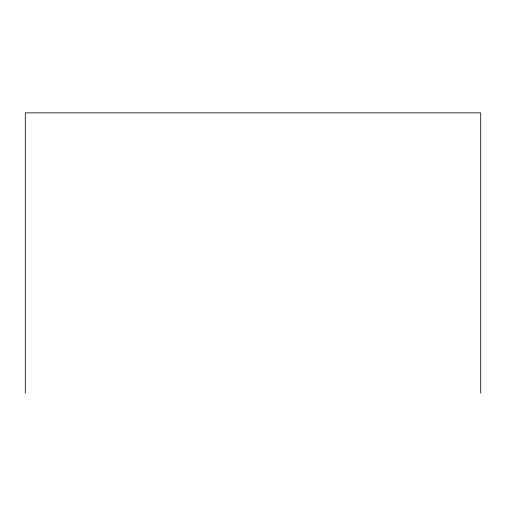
<?xml version="1.0" encoding="UTF-8"?>
<svg xmlns="http://www.w3.org/2000/svg" width="506" height="506" viewBox="0 0 506 506"><rect width="100%" height="100%" fill="white"/><g stroke="black" fill="none" stroke-linecap="round" stroke-linejoin="round"><path stroke-width="0.76" d="M480.7 393.13L480.7 112.87L25.3 112.87L25.3 393.13"/></g></svg>
